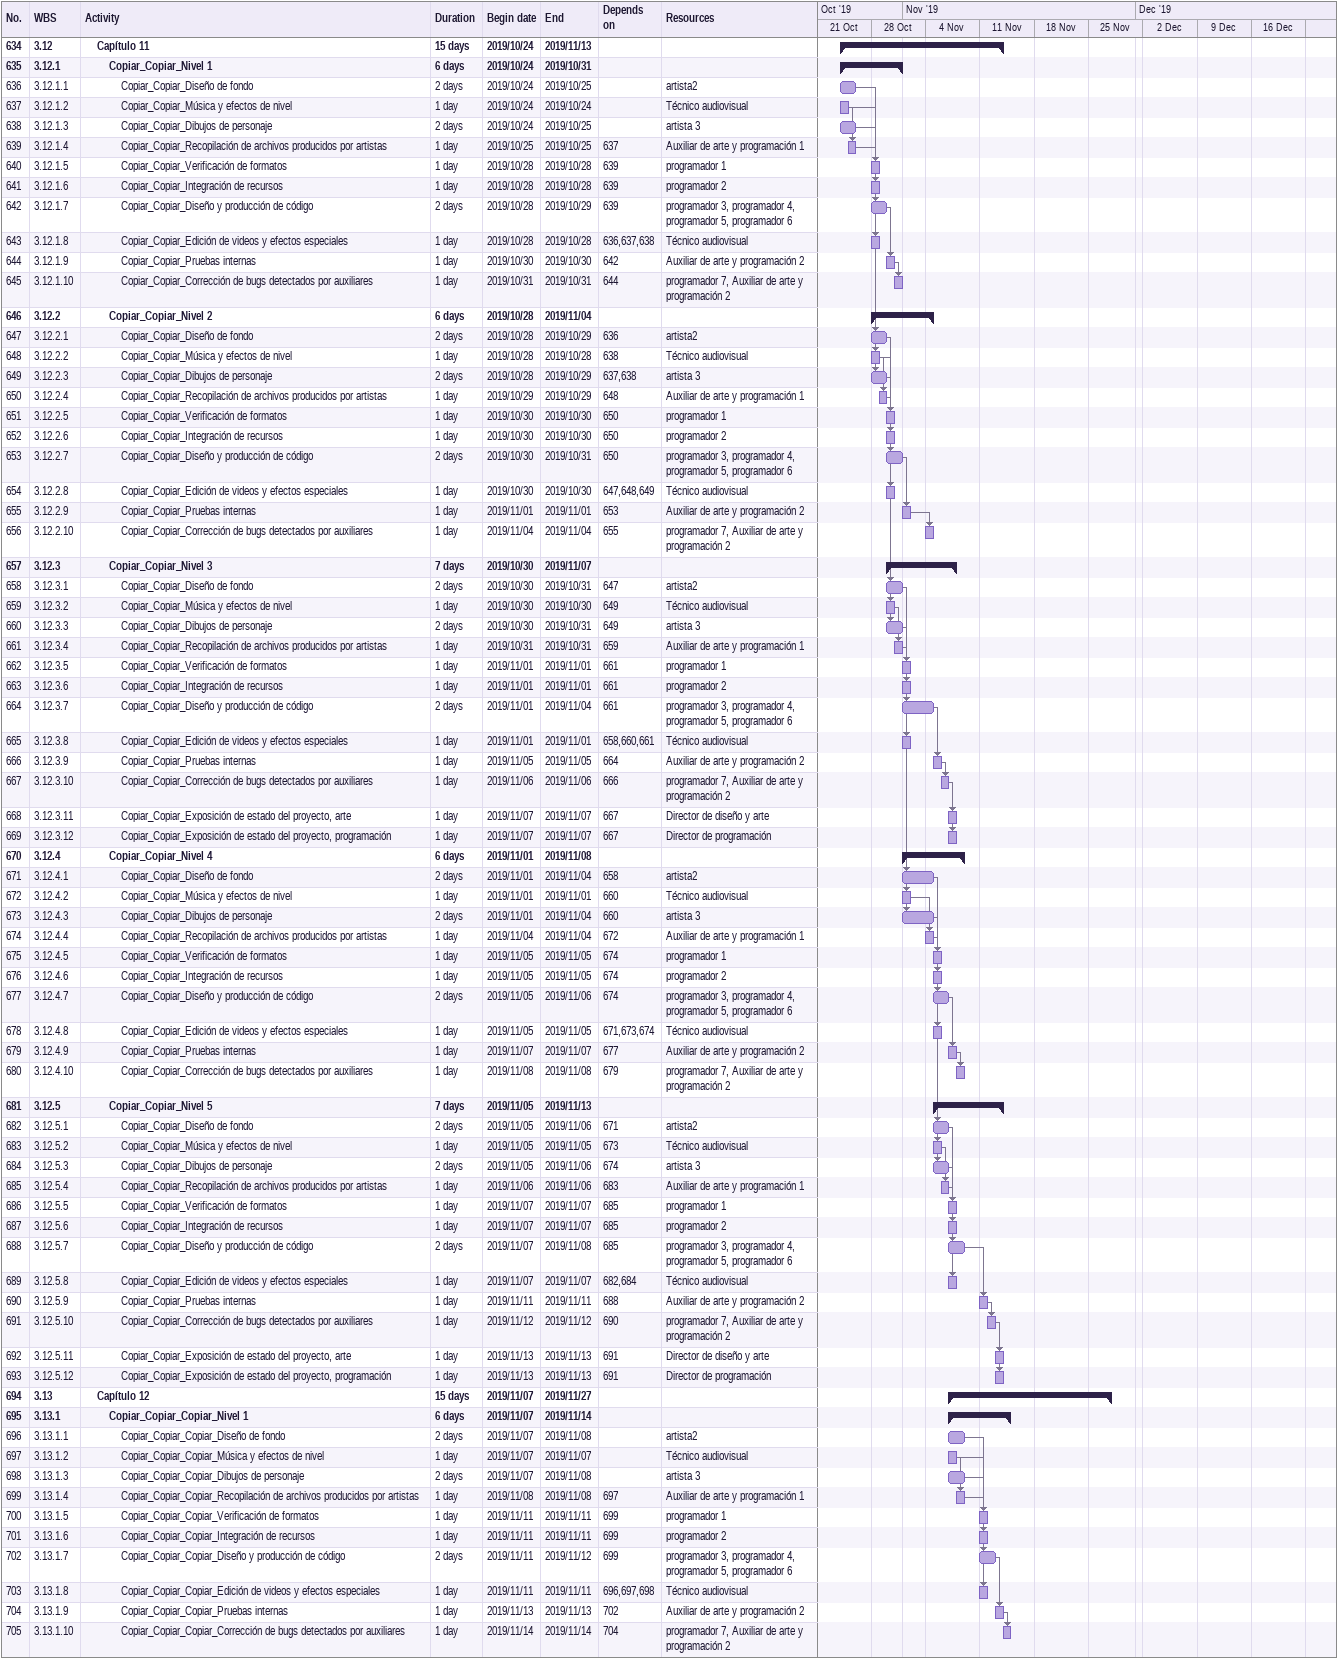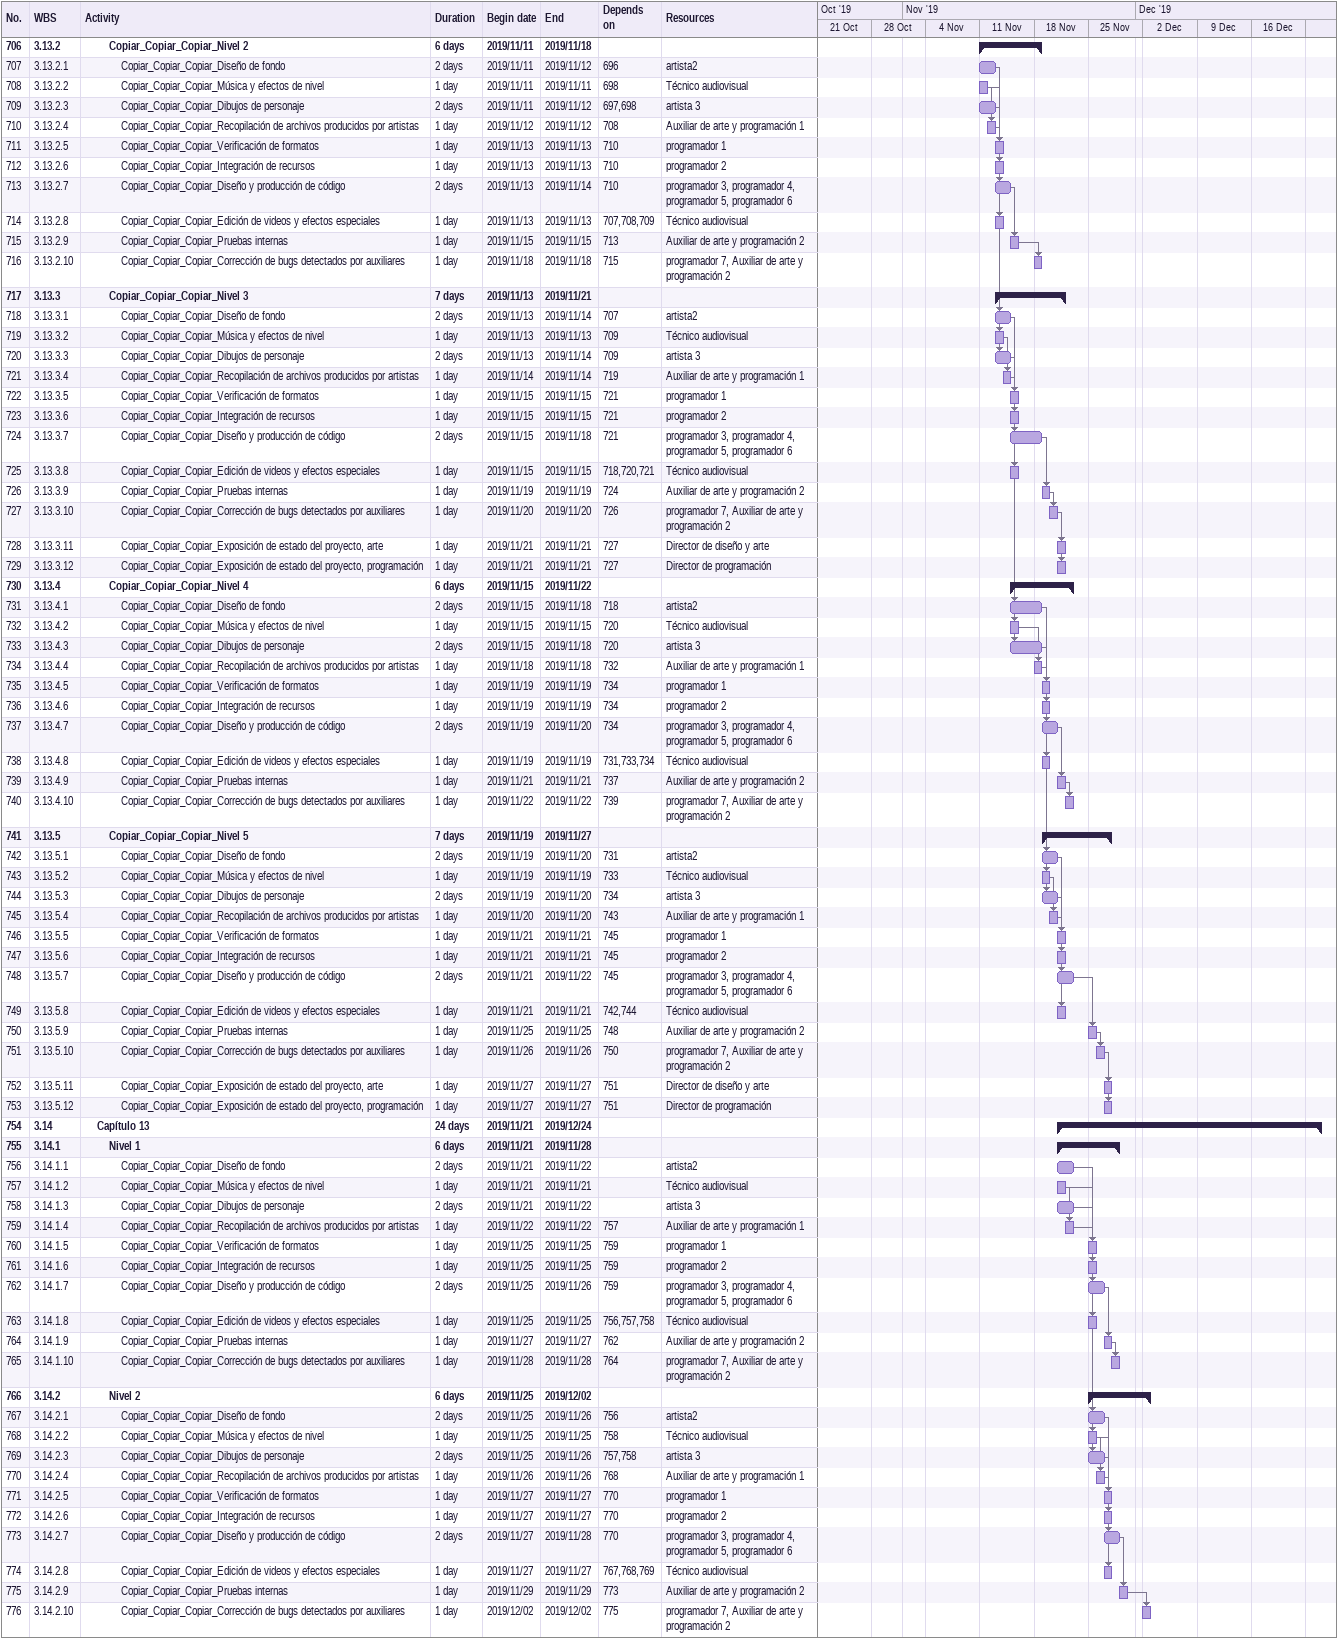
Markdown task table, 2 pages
| ID | WBS | Task | Duration | Start | Finish | Predecessors | Resources |
|---|---|---|---|---|---|---|---|
| 634 | 3.12 | **Capítulo 11** | 15d | 2019-10-24 | 2019-11-13 |  |  |
| 635 | 3.12.1 | **Copiar_Copiar_Nivel 1** | 6d | 2019-10-24 | 2019-10-31 |  |  |
| 636 | 3.12.1.1 | Copiar_Copiar_Diseño de fondo | 2d | 2019-10-24 | 2019-10-25 |  | artista2 |
| 637 | 3.12.1.2 | Copiar_Copiar_Música y efectos de nivel | 1d | 2019-10-24 | 2019-10-24 |  | Técnico audiovisual |
| 638 | 3.12.1.3 | Copiar_Copiar_Dibujos de personaje | 2d | 2019-10-24 | 2019-10-25 |  | artista 3 |
| 639 | 3.12.1.4 | Copiar_Copiar_Recopilación de archivos producidos por artistas | 1d | 2019-10-25 | 2019-10-25 | 637 | Auxiliar de arte y programación 1 |
| 640 | 3.12.1.5 | Copiar_Copiar_Verificación de formatos | 1d | 2019-10-28 | 2019-10-28 | 639 | programador 1 |
| 641 | 3.12.1.6 | Copiar_Copiar_Integración de recursos | 1d | 2019-10-28 | 2019-10-28 | 639 | programador 2 |
| 642 | 3.12.1.7 | Copiar_Copiar_Diseño y producción de código | 2d | 2019-10-28 | 2019-10-29 | 639 | programador 3, programador 4, programador 5, programador 6 |
| 643 | 3.12.1.8 | Copiar_Copiar_Edición de videos y efectos especiales | 1d | 2019-10-28 | 2019-10-28 | 636, 637, 638 | Técnico audiovisual |
| 644 | 3.12.1.9 | Copiar_Copiar_Pruebas internas | 1d | 2019-10-30 | 2019-10-30 | 642 | Auxiliar de arte y programación 2 |
| 645 | 3.12.1.10 | Copiar_Copiar_Corrección de bugs detectados por auxiliares | 1d | 2019-10-31 | 2019-10-31 | 644 | programador 7, Auxiliar de arte y programación 2 |
| 646 | 3.12.2 | **Copiar_Copiar_Nivel 2** | 6d | 2019-10-28 | 2019-11-04 |  |  |
| 647 | 3.12.2.1 | Copiar_Copiar_Diseño de fondo | 2d | 2019-10-28 | 2019-10-29 | 636 | artista2 |
| 648 | 3.12.2.2 | Copiar_Copiar_Música y efectos de nivel | 1d | 2019-10-28 | 2019-10-28 | 638 | Técnico audiovisual |
| 649 | 3.12.2.3 | Copiar_Copiar_Dibujos de personaje | 2d | 2019-10-28 | 2019-10-29 | 637, 638 | artista 3 |
| 650 | 3.12.2.4 | Copiar_Copiar_Recopilación de archivos producidos por artistas | 1d | 2019-10-29 | 2019-10-29 | 648 | Auxiliar de arte y programación 1 |
| 651 | 3.12.2.5 | Copiar_Copiar_Verificación de formatos | 1d | 2019-10-30 | 2019-10-30 | 650 | programador 1 |
| 652 | 3.12.2.6 | Copiar_Copiar_Integración de recursos | 1d | 2019-10-30 | 2019-10-30 | 650 | programador 2 |
| 653 | 3.12.2.7 | Copiar_Copiar_Diseño y producción de código | 2d | 2019-10-30 | 2019-10-31 | 650 | programador 3, programador 4, programador 5, programador 6 |
| 654 | 3.12.2.8 | Copiar_Copiar_Edición de videos y efectos especiales | 1d | 2019-10-30 | 2019-10-30 | 647, 648, 649 | Técnico audiovisual |
| 655 | 3.12.2.9 | Copiar_Copiar_Pruebas internas | 1d | 2019-11-01 | 2019-11-01 | 653 | Auxiliar de arte y programación 2 |
| 656 | 3.12.2.10 | Copiar_Copiar_Corrección de bugs detectados por auxiliares | 1d | 2019-11-04 | 2019-11-04 | 655 | programador 7, Auxiliar de arte y programación 2 |
| 657 | 3.12.3 | **Copiar_Copiar_Nivel 3** | 7d | 2019-10-30 | 2019-11-07 |  |  |
| 658 | 3.12.3.1 | Copiar_Copiar_Diseño de fondo | 2d | 2019-10-30 | 2019-10-31 | 647 | artista2 |
| 659 | 3.12.3.2 | Copiar_Copiar_Música y efectos de nivel | 1d | 2019-10-30 | 2019-10-30 | 649 | Técnico audiovisual |
| 660 | 3.12.3.3 | Copiar_Copiar_Dibujos de personaje | 2d | 2019-10-30 | 2019-10-31 | 649 | artista 3 |
| 661 | 3.12.3.4 | Copiar_Copiar_Recopilación de archivos producidos por artistas | 1d | 2019-10-31 | 2019-10-31 | 659 | Auxiliar de arte y programación 1 |
| 662 | 3.12.3.5 | Copiar_Copiar_Verificación de formatos | 1d | 2019-11-01 | 2019-11-01 | 661 | programador 1 |
| 663 | 3.12.3.6 | Copiar_Copiar_Integración de recursos | 1d | 2019-11-01 | 2019-11-01 | 661 | programador 2 |
| 664 | 3.12.3.7 | Copiar_Copiar_Diseño y producción de código | 2d | 2019-11-01 | 2019-11-04 | 661 | programador 3, programador 4, programador 5, programador 6 |
| 665 | 3.12.3.8 | Copiar_Copiar_Edición de videos y efectos especiales | 1d | 2019-11-01 | 2019-11-01 | 658, 660, 661 | Técnico audiovisual |
| 666 | 3.12.3.9 | Copiar_Copiar_Pruebas internas | 1d | 2019-11-05 | 2019-11-05 | 664 | Auxiliar de arte y programación 2 |
| 667 | 3.12.3.10 | Copiar_Copiar_Corrección de bugs detectados por auxiliares | 1d | 2019-11-06 | 2019-11-06 | 666 | programador 7, Auxiliar de arte y programación 2 |
| 668 | 3.12.3.11 | Copiar_Copiar_Exposición de estado del proyecto, arte | 1d | 2019-11-07 | 2019-11-07 | 667 | Director de diseño y arte |
| 669 | 3.12.3.12 | Copiar_Copiar_Exposición de estado del proyecto, programación | 1d | 2019-11-07 | 2019-11-07 | 667 | Director de programación |
| 670 | 3.12.4 | **Copiar_Copiar_Nivel 4** | 6d | 2019-11-01 | 2019-11-08 |  |  |
| 671 | 3.12.4.1 | Copiar_Copiar_Diseño de fondo | 2d | 2019-11-01 | 2019-11-04 | 658 | artista2 |
| 672 | 3.12.4.2 | Copiar_Copiar_Música y efectos de nivel | 1d | 2019-11-01 | 2019-11-01 | 660 | Técnico audiovisual |
| 673 | 3.12.4.3 | Copiar_Copiar_Dibujos de personaje | 2d | 2019-11-01 | 2019-11-04 | 660 | artista 3 |
| 674 | 3.12.4.4 | Copiar_Copiar_Recopilación de archivos producidos por artistas | 1d | 2019-11-04 | 2019-11-04 | 672 | Auxiliar de arte y programación 1 |
| 675 | 3.12.4.5 | Copiar_Copiar_Verificación de formatos | 1d | 2019-11-05 | 2019-11-05 | 674 | programador 1 |
| 676 | 3.12.4.6 | Copiar_Copiar_Integración de recursos | 1d | 2019-11-05 | 2019-11-05 | 674 | programador 2 |
| 677 | 3.12.4.7 | Copiar_Copiar_Diseño y producción de código | 2d | 2019-11-05 | 2019-11-06 | 674 | programador 3, programador 4, programador 5, programador 6 |
| 678 | 3.12.4.8 | Copiar_Copiar_Edición de videos y efectos especiales | 1d | 2019-11-05 | 2019-11-05 | 671, 673, 674 | Técnico audiovisual |
| 679 | 3.12.4.9 | Copiar_Copiar_Pruebas internas | 1d | 2019-11-07 | 2019-11-07 | 677 | Auxiliar de arte y programación 2 |
| 680 | 3.12.4.10 | Copiar_Copiar_Corrección de bugs detectados por auxiliares | 1d | 2019-11-08 | 2019-11-08 | 679 | programador 7, Auxiliar de arte y programación 2 |
| 681 | 3.12.5 | **Copiar_Copiar_Nivel 5** | 7d | 2019-11-05 | 2019-11-13 |  |  |
| 682 | 3.12.5.1 | Copiar_Copiar_Diseño de fondo | 2d | 2019-11-05 | 2019-11-06 | 671 | artista2 |
| 683 | 3.12.5.2 | Copiar_Copiar_Música y efectos de nivel | 1d | 2019-11-05 | 2019-11-05 | 673 | Técnico audiovisual |
| 684 | 3.12.5.3 | Copiar_Copiar_Dibujos de personaje | 2d | 2019-11-05 | 2019-11-06 | 674 | artista 3 |
| 685 | 3.12.5.4 | Copiar_Copiar_Recopilación de archivos producidos por artistas | 1d | 2019-11-06 | 2019-11-06 | 683 | Auxiliar de arte y programación 1 |
| 686 | 3.12.5.5 | Copiar_Copiar_Verificación de formatos | 1d | 2019-11-07 | 2019-11-07 | 685 | programador 1 |
| 687 | 3.12.5.6 | Copiar_Copiar_Integración de recursos | 1d | 2019-11-07 | 2019-11-07 | 685 | programador 2 |
| 688 | 3.12.5.7 | Copiar_Copiar_Diseño y producción de código | 2d | 2019-11-07 | 2019-11-08 | 685 | programador 3, programador 4, programador 5, programador 6 |
| 689 | 3.12.5.8 | Copiar_Copiar_Edición de videos y efectos especiales | 1d | 2019-11-07 | 2019-11-07 | 682, 684 | Técnico audiovisual |
| 690 | 3.12.5.9 | Copiar_Copiar_Pruebas internas | 1d | 2019-11-11 | 2019-11-11 | 688 | Auxiliar de arte y programación 2 |
| 691 | 3.12.5.10 | Copiar_Copiar_Corrección de bugs detectados por auxiliares | 1d | 2019-11-12 | 2019-11-12 | 690 | programador 7, Auxiliar de arte y programación 2 |
| 692 | 3.12.5.11 | Copiar_Copiar_Exposición de estado del proyecto, arte | 1d | 2019-11-13 | 2019-11-13 | 691 | Director de diseño y arte |
| 693 | 3.12.5.12 | Copiar_Copiar_Exposición de estado del proyecto, programación | 1d | 2019-11-13 | 2019-11-13 | 691 | Director de programación |
| 694 | 3.13 | **Capítulo 12** | 15d | 2019-11-07 | 2019-11-27 |  |  |
| 695 | 3.13.1 | **Copiar_Copiar_Copiar_Nivel 1** | 6d | 2019-11-07 | 2019-11-14 |  |  |
| 696 | 3.13.1.1 | Copiar_Copiar_Copiar_Diseño de fondo | 2d | 2019-11-07 | 2019-11-08 |  | artista2 |
| 697 | 3.13.1.2 | Copiar_Copiar_Copiar_Música y efectos de nivel | 1d | 2019-11-07 | 2019-11-07 |  | Técnico audiovisual |
| 698 | 3.13.1.3 | Copiar_Copiar_Copiar_Dibujos de personaje | 2d | 2019-11-07 | 2019-11-08 |  | artista 3 |
| 699 | 3.13.1.4 | Copiar_Copiar_Copiar_Recopilación de archivos producidos por artistas | 1d | 2019-11-08 | 2019-11-08 | 697 | Auxiliar de arte y programación 1 |
| 700 | 3.13.1.5 | Copiar_Copiar_Copiar_Verificación de formatos | 1d | 2019-11-11 | 2019-11-11 | 699 | programador 1 |
| 701 | 3.13.1.6 | Copiar_Copiar_Copiar_Integración de recursos | 1d | 2019-11-11 | 2019-11-11 | 699 | programador 2 |
| 702 | 3.13.1.7 | Copiar_Copiar_Copiar_Diseño y producción de código | 2d | 2019-11-11 | 2019-11-12 | 699 | programador 3, programador 4, programador 5, programador 6 |
| 703 | 3.13.1.8 | Copiar_Copiar_Copiar_Edición de videos y efectos especiales | 1d | 2019-11-11 | 2019-11-11 | 696, 697, 698 | Técnico audiovisual |
| 704 | 3.13.1.9 | Copiar_Copiar_Copiar_Pruebas internas | 1d | 2019-11-13 | 2019-11-13 | 702 | Auxiliar de arte y programación 2 |
| 705 | 3.13.1.10 | Copiar_Copiar_Copiar_Corrección de bugs detectados por auxiliares | 1d | 2019-11-14 | 2019-11-14 | 704 | programador 7, Auxiliar de arte y programación 2 |
| 706 | 3.13.2 | **Copiar_Copiar_Copiar_Nivel 2** | 6d | 2019-11-11 | 2019-11-18 |  |  |
| 707 | 3.13.2.1 | Copiar_Copiar_Copiar_Diseño de fondo | 2d | 2019-11-11 | 2019-11-12 | 696 | artista2 |
| 708 | 3.13.2.2 | Copiar_Copiar_Copiar_Música y efectos de nivel | 1d | 2019-11-11 | 2019-11-11 | 698 | Técnico audiovisual |
| 709 | 3.13.2.3 | Copiar_Copiar_Copiar_Dibujos de personaje | 2d | 2019-11-11 | 2019-11-12 | 697, 698 | artista 3 |
| 710 | 3.13.2.4 | Copiar_Copiar_Copiar_Recopilación de archivos producidos por artistas | 1d | 2019-11-12 | 2019-11-12 | 708 | Auxiliar de arte y programación 1 |
| 711 | 3.13.2.5 | Copiar_Copiar_Copiar_Verificación de formatos | 1d | 2019-11-13 | 2019-11-13 | 710 | programador 1 |
| 712 | 3.13.2.6 | Copiar_Copiar_Copiar_Integración de recursos | 1d | 2019-11-13 | 2019-11-13 | 710 | programador 2 |
| 713 | 3.13.2.7 | Copiar_Copiar_Copiar_Diseño y producción de código | 2d | 2019-11-13 | 2019-11-14 | 710 | programador 3, programador 4, programador 5, programador 6 |
| 714 | 3.13.2.8 | Copiar_Copiar_Copiar_Edición de videos y efectos especiales | 1d | 2019-11-13 | 2019-11-13 | 707, 708, 709 | Técnico audiovisual |
| 715 | 3.13.2.9 | Copiar_Copiar_Copiar_Pruebas internas | 1d | 2019-11-15 | 2019-11-15 | 713 | Auxiliar de arte y programación 2 |
| 716 | 3.13.2.10 | Copiar_Copiar_Copiar_Corrección de bugs detectados por auxiliares | 1d | 2019-11-18 | 2019-11-18 | 715 | programador 7, Auxiliar de arte y programación 2 |
| 717 | 3.13.3 | **Copiar_Copiar_Copiar_Nivel 3** | 7d | 2019-11-13 | 2019-11-21 |  |  |
| 718 | 3.13.3.1 | Copiar_Copiar_Copiar_Diseño de fondo | 2d | 2019-11-13 | 2019-11-14 | 707 | artista2 |
| 719 | 3.13.3.2 | Copiar_Copiar_Copiar_Música y efectos de nivel | 1d | 2019-11-13 | 2019-11-13 | 709 | Técnico audiovisual |
| 720 | 3.13.3.3 | Copiar_Copiar_Copiar_Dibujos de personaje | 2d | 2019-11-13 | 2019-11-14 | 709 | artista 3 |
| 721 | 3.13.3.4 | Copiar_Copiar_Copiar_Recopilación de archivos producidos por artistas | 1d | 2019-11-14 | 2019-11-14 | 719 | Auxiliar de arte y programación 1 |
| 722 | 3.13.3.5 | Copiar_Copiar_Copiar_Verificación de formatos | 1d | 2019-11-15 | 2019-11-15 | 721 | programador 1 |
| 723 | 3.13.3.6 | Copiar_Copiar_Copiar_Integración de recursos | 1d | 2019-11-15 | 2019-11-15 | 721 | programador 2 |
| 724 | 3.13.3.7 | Copiar_Copiar_Copiar_Diseño y producción de código | 2d | 2019-11-15 | 2019-11-18 | 721 | programador 3, programador 4, programador 5, programador 6 |
| 725 | 3.13.3.8 | Copiar_Copiar_Copiar_Edición de videos y efectos especiales | 1d | 2019-11-15 | 2019-11-15 | 718, 720, 721 | Técnico audiovisual |
| 726 | 3.13.3.9 | Copiar_Copiar_Copiar_Pruebas internas | 1d | 2019-11-19 | 2019-11-19 | 724 | Auxiliar de arte y programación 2 |
| 727 | 3.13.3.10 | Copiar_Copiar_Copiar_Corrección de bugs detectados por auxiliares | 1d | 2019-11-20 | 2019-11-20 | 726 | programador 7, Auxiliar de arte y programación 2 |
| 728 | 3.13.3.11 | Copiar_Copiar_Copiar_Exposición de estado del proyecto, arte | 1d | 2019-11-21 | 2019-11-21 | 727 | Director de diseño y arte |
| 729 | 3.13.3.12 | Copiar_Copiar_Copiar_Exposición de estado del proyecto, programación | 1d | 2019-11-21 | 2019-11-21 | 727 | Director de programación |
| 730 | 3.13.4 | **Copiar_Copiar_Copiar_Nivel 4** | 6d | 2019-11-15 | 2019-11-22 |  |  |
| 731 | 3.13.4.1 | Copiar_Copiar_Copiar_Diseño de fondo | 2d | 2019-11-15 | 2019-11-18 | 718 | artista2 |
| 732 | 3.13.4.2 | Copiar_Copiar_Copiar_Música y efectos de nivel | 1d | 2019-11-15 | 2019-11-15 | 720 | Técnico audiovisual |
| 733 | 3.13.4.3 | Copiar_Copiar_Copiar_Dibujos de personaje | 2d | 2019-11-15 | 2019-11-18 | 720 | artista 3 |
| 734 | 3.13.4.4 | Copiar_Copiar_Copiar_Recopilación de archivos producidos por artistas | 1d | 2019-11-18 | 2019-11-18 | 732 | Auxiliar de arte y programación 1 |
| 735 | 3.13.4.5 | Copiar_Copiar_Copiar_Verificación de formatos | 1d | 2019-11-19 | 2019-11-19 | 734 | programador 1 |
| 736 | 3.13.4.6 | Copiar_Copiar_Copiar_Integración de recursos | 1d | 2019-11-19 | 2019-11-19 | 734 | programador 2 |
| 737 | 3.13.4.7 | Copiar_Copiar_Copiar_Diseño y producción de código | 2d | 2019-11-19 | 2019-11-20 | 734 | programador 3, programador 4, programador 5, programador 6 |
| 738 | 3.13.4.8 | Copiar_Copiar_Copiar_Edición de videos y efectos especiales | 1d | 2019-11-19 | 2019-11-19 | 731, 733, 734 | Técnico audiovisual |
| 739 | 3.13.4.9 | Copiar_Copiar_Copiar_Pruebas internas | 1d | 2019-11-21 | 2019-11-21 | 737 | Auxiliar de arte y programación 2 |
| 740 | 3.13.4.10 | Copiar_Copiar_Copiar_Corrección de bugs detectados por auxiliares | 1d | 2019-11-22 | 2019-11-22 | 739 | programador 7, Auxiliar de arte y programación 2 |
| 741 | 3.13.5 | **Copiar_Copiar_Copiar_Nivel 5** | 7d | 2019-11-19 | 2019-11-27 |  |  |
| 742 | 3.13.5.1 | Copiar_Copiar_Copiar_Diseño de fondo | 2d | 2019-11-19 | 2019-11-20 | 731 | artista2 |
| 743 | 3.13.5.2 | Copiar_Copiar_Copiar_Música y efectos de nivel | 1d | 2019-11-19 | 2019-11-19 | 733 | Técnico audiovisual |
| 744 | 3.13.5.3 | Copiar_Copiar_Copiar_Dibujos de personaje | 2d | 2019-11-19 | 2019-11-20 | 734 | artista 3 |
| 745 | 3.13.5.4 | Copiar_Copiar_Copiar_Recopilación de archivos producidos por artistas | 1d | 2019-11-20 | 2019-11-20 | 743 | Auxiliar de arte y programación 1 |
| 746 | 3.13.5.5 | Copiar_Copiar_Copiar_Verificación de formatos | 1d | 2019-11-21 | 2019-11-21 | 745 | programador 1 |
| 747 | 3.13.5.6 | Copiar_Copiar_Copiar_Integración de recursos | 1d | 2019-11-21 | 2019-11-21 | 745 | programador 2 |
| 748 | 3.13.5.7 | Copiar_Copiar_Copiar_Diseño y producción de código | 2d | 2019-11-21 | 2019-11-22 | 745 | programador 3, programador 4, programador 5, programador 6 |
| 749 | 3.13.5.8 | Copiar_Copiar_Copiar_Edición de videos y efectos especiales | 1d | 2019-11-21 | 2019-11-21 | 742, 744 | Técnico audiovisual |
| 750 | 3.13.5.9 | Copiar_Copiar_Copiar_Pruebas internas | 1d | 2019-11-25 | 2019-11-25 | 748 | Auxiliar de arte y programación 2 |
| 751 | 3.13.5.10 | Copiar_Copiar_Copiar_Corrección de bugs detectados por auxiliares | 1d | 2019-11-26 | 2019-11-26 | 750 | programador 7, Auxiliar de arte y programación 2 |
| 752 | 3.13.5.11 | Copiar_Copiar_Copiar_Exposición de estado del proyecto, arte | 1d | 2019-11-27 | 2019-11-27 | 751 | Director de diseño y arte |
| 753 | 3.13.5.12 | Copiar_Copiar_Copiar_Exposición de estado del proyecto, programación | 1d | 2019-11-27 | 2019-11-27 | 751 | Director de programación |
| 754 | 3.14 | **Capítulo 13** | 24d | 2019-11-21 | 2019-12-24 |  |  |
| 755 | 3.14.1 | **Nivel 1** | 6d | 2019-11-21 | 2019-11-28 |  |  |
| 756 | 3.14.1.1 | Copiar_Copiar_Copiar_Diseño de fondo | 2d | 2019-11-21 | 2019-11-22 |  | artista2 |
| 757 | 3.14.1.2 | Copiar_Copiar_Copiar_Música y efectos de nivel | 1d | 2019-11-21 | 2019-11-21 |  | Técnico audiovisual |
| 758 | 3.14.1.3 | Copiar_Copiar_Copiar_Dibujos de personaje | 2d | 2019-11-21 | 2019-11-22 |  | artista 3 |
| 759 | 3.14.1.4 | Copiar_Copiar_Copiar_Recopilación de archivos producidos por artistas | 1d | 2019-11-22 | 2019-11-22 | 757 | Auxiliar de arte y programación 1 |
| 760 | 3.14.1.5 | Copiar_Copiar_Copiar_Verificación de formatos | 1d | 2019-11-25 | 2019-11-25 | 759 | programador 1 |
| 761 | 3.14.1.6 | Copiar_Copiar_Copiar_Integración de recursos | 1d | 2019-11-25 | 2019-11-25 | 759 | programador 2 |
| 762 | 3.14.1.7 | Copiar_Copiar_Copiar_Diseño y producción de código | 2d | 2019-11-25 | 2019-11-26 | 759 | programador 3, programador 4, programador 5, programador 6 |
| 763 | 3.14.1.8 | Copiar_Copiar_Copiar_Edición de videos y efectos especiales | 1d | 2019-11-25 | 2019-11-25 | 756, 757, 758 | Técnico audiovisual |
| 764 | 3.14.1.9 | Copiar_Copiar_Copiar_Pruebas internas | 1d | 2019-11-27 | 2019-11-27 | 762 | Auxiliar de arte y programación 2 |
| 765 | 3.14.1.10 | Copiar_Copiar_Copiar_Corrección de bugs detectados por auxiliares | 1d | 2019-11-28 | 2019-11-28 | 764 | programador 7, Auxiliar de arte y programación 2 |
| 766 | 3.14.2 | **Nivel 2** | 6d | 2019-11-25 | 2019-12-02 |  |  |
| 767 | 3.14.2.1 | Copiar_Copiar_Copiar_Diseño de fondo | 2d | 2019-11-25 | 2019-11-26 | 756 | artista2 |
| 768 | 3.14.2.2 | Copiar_Copiar_Copiar_Música y efectos de nivel | 1d | 2019-11-25 | 2019-11-25 | 758 | Técnico audiovisual |
| 769 | 3.14.2.3 | Copiar_Copiar_Copiar_Dibujos de personaje | 2d | 2019-11-25 | 2019-11-26 | 757, 758 | artista 3 |
| 770 | 3.14.2.4 | Copiar_Copiar_Copiar_Recopilación de archivos producidos por artistas | 1d | 2019-11-26 | 2019-11-26 | 768 | Auxiliar de arte y programación 1 |
| 771 | 3.14.2.5 | Copiar_Copiar_Copiar_Verificación de formatos | 1d | 2019-11-27 | 2019-11-27 | 770 | programador 1 |
| 772 | 3.14.2.6 | Copiar_Copiar_Copiar_Integración de recursos | 1d | 2019-11-27 | 2019-11-27 | 770 | programador 2 |
| 773 | 3.14.2.7 | Copiar_Copiar_Copiar_Diseño y producción de código | 2d | 2019-11-27 | 2019-11-28 | 770 | programador 3, programador 4, programador 5, programador 6 |
| 774 | 3.14.2.8 | Copiar_Copiar_Copiar_Edición de videos y efectos especiales | 1d | 2019-11-27 | 2019-11-27 | 767, 768, 769 | Técnico audiovisual |
| 775 | 3.14.2.9 | Copiar_Copiar_Copiar_Pruebas internas | 1d | 2019-11-29 | 2019-11-29 | 773 | Auxiliar de arte y programación 2 |
| 776 | 3.14.2.10 | Copiar_Copiar_Copiar_Corrección de bugs detectados por auxiliares | 1d | 2019-12-02 | 2019-12-02 | 775 | programador 7, Auxiliar de arte y programación 2 |
